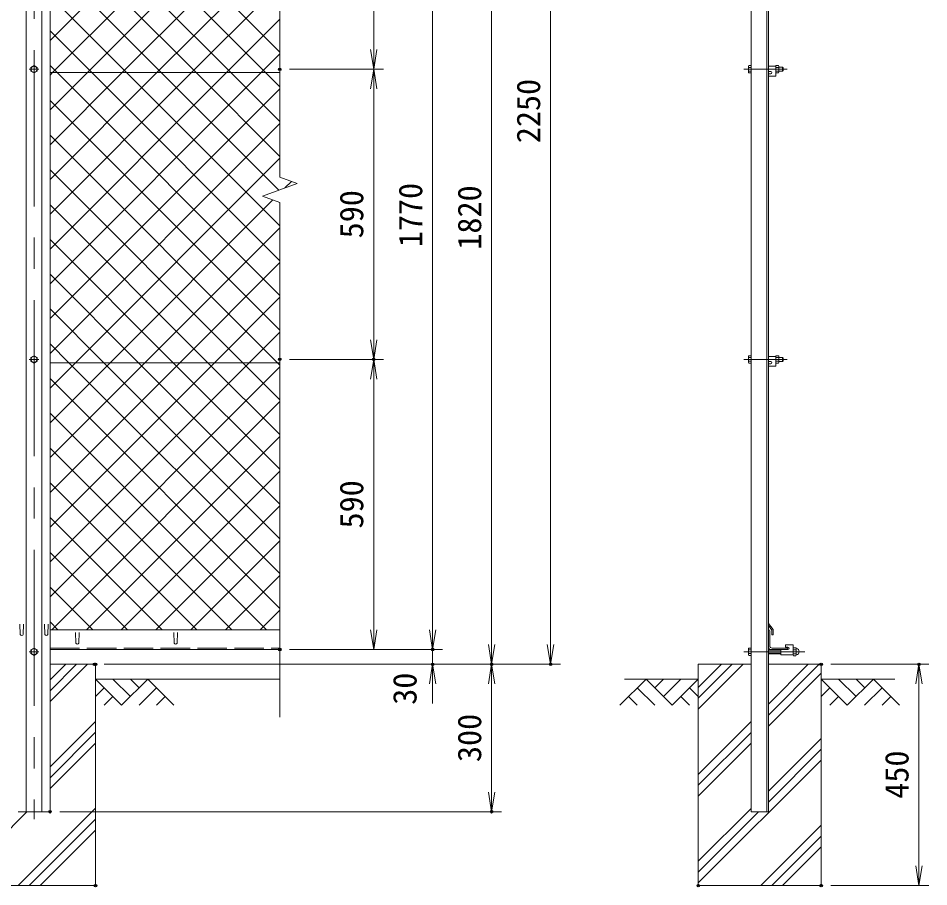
# Model space of a CAD drawing. Units: millimetres at full size. Extents: x -4200 to 4200, y -2970 to 2970.
# Drawn here: x -1552 to 301, y -564 to 1202 of the extents above; entities that cross this region are included whole.
import ezdxf
from ezdxf.enums import TextEntityAlignment as Align

# ---------------------------------------------------------------- set-up
doc = ezdxf.new("R2010")
doc.units = ezdxf.units.MM
doc.header["$LTSCALE"] = 10
doc.header["$PDMODE"] = 32
doc.header["$PDSIZE"] = 5
doc.linetypes.add('DASHED', pattern=[7.5, 6, -1.5])
doc.linetypes.add('USER1', pattern=[50.8, 31.75, -6.35, 6.35, -6.35])
for name, color, linetype, lineweight in [('0-0_D-STR1', 1, 'Continuous', 18), ('0-1_D-BMK', 2, 'USER1', 13), ('0-2_D-STR-DIM', 7, 'Continuous', 13), ('0-3_D-STR3', 3, 'Continuous', 13), ('0-4_D-BGD', 7, 'Continuous', 18), ('0-5_D-STR4', 7, 'Continuous', 18), ('0-6_D-DCR-HCH', 7, 'Continuous', 13), ('0-8_0', 7, 'Continuous', 18), ('0-B_D-STR2', 7, 'Continuous', 13)]:
    doc.layers.add(name, color=color, linetype=linetype, lineweight=lineweight)
doc.layers.add('0-9_Defpoints', color=7, linetype='Continuous')
doc.styles.add('ＭＳ ゴシック', font='')
doc.styles.get('ＭＳ ゴシック').set_extended_font_data('MS Gothic')

# ---------------------------------------------------------------- blocks, each defined once
blk = doc.blocks.new('_Open')
at = {"layer": '0-8_0'}
blk.add_line((-10, 1.667), (0, 0), dxfattribs=at)
blk.add_lwpolyline([(-10, -1.667), (0, 0), (-10, 0)], dxfattribs=at)

msp = doc.modelspace()

# ---------------------------------------------------------------- linework, layer by layer
at = {"layer": '0-0_D-STR1'}
for p, q in [((-1535.9, -411.84), (-1535.9, 2137.87)), ((-1503.9, -411.84), (-1503.9, 2137.87)), ((-1487.4, -411.84), (-1487.4, 2137.87)), ((-28.76, -411.84), (-28.76, 1747.36)), ((-25.76, -411.84), (-25.76, 1748.16)), ((-60.76, -411.84), (-60.76, 1738.78)), ((-1547.9, -51.5), (-1548.65, -30)), ((-1541.9, -51.5), (-1541.15, -30)), ((-1497.9, -51.5), (-1498.65, -30)), ((-1491.9, -51.5), (-1491.15, -30)), ((-15.76, -41.11), (-25.76, -28.61)), ((-25.76, -33.18), (-25.76, -28.61)), ((-18.76, -42.23), (-25.76, -33.18)), ((-1019.9, -41.84), (-1487.4, -41.84)), ((-1434.9, -68.71), (-1435.65, -47.21)), ((-1428.9, -68.71), (-1428.15, -47.21)), ((-1234.9, -68.71), (-1235.65, -47.21)), ((-1228.9, -68.71), (-1228.15, -47.21)), ((-24.76, -41.84), (-25.76, -41.84)), ((-25.76, -76.84), (-25.76, -41.84)), ((-22.76, -74.34), (-22.76, -43.84)), ((-18.76, -52.11), (-18.76, -42.23)), ((-18.76, -52.11), (-15.76, -52.11)), ((-15.76, -52.11), (-15.76, -41.11)), ((-1487.4, -81.84), (-1019.9, -81.84)), ((14.24, -81.84), (-20.76, -81.84)), ((12.24, -78.84), (-18.26, -78.84)), ((14.24, -80.84), (14.24, -81.84)), ((-1552.4, -411.84), (-1487.4, -411.84)), ((-25.76, -411.84), (-60.76, -411.84))]:
    msp.add_line(p, q, dxfattribs=at)
at = {"layer": '0-0_D-STR1', "linetype": 'DASHED'}
msp.add_line((-1487.4, -78.84), (-1019.9, -78.84), dxfattribs=at)
at = {"layer": '0-0_D-STR1'}
for centre, radius, start, end in [((-1544.9, -50.25), 3.25, 202.61986, 337.38014), ((-1494.9, -50.25), 3.25, 202.61986, 337.38014), ((-24.76, -43.84), 2, 0, 90), ((-1431.9, -67.46), 3.25, 202.61986, 337.38014), ((-1231.9, -67.46), 3.25, 202.61986, 337.38014), ((-20.76, -76.84), 5, 180, 270), ((-18.26, -74.34), 4.5, 180, 270), ((12.24, -80.84), 2, 0, 90)]:
    msp.add_arc(centre, radius, start, end, dxfattribs=at)
at = {"layer": '0-1_D-BMK'}
for p, q in [((-1519.9, 2152.87), (-1519.9, -426.84)), ((-1509.9, 1098.16), (-1529.9, 1098.16)), ((12.24, 1098.16), (-75.76, 1098.16)), ((-1509.9, 508.16), (-1529.9, 508.16)), ((12.24, 508.16), (-75.76, 508.16)), ((-1509.9, -86.34), (-1529.9, -86.34)), ((48.47, -86.34), (-75.76, -86.34))]:
    msp.add_line(p, q, dxfattribs=at)
at = {"layer": '0-2_D-STR-DIM'}
for p, q in [((-1019.9, 2152.61), (-1019.9, 878.81)), ((-468.85, 2137.87), (-468.85, -111.84)), ((-588.85, 1708.16), (-588.85, -111.84)), ((-828.85, 1098.16), (-828.85, 1688.16)), ((-708.85, 1688.16), (-708.85, -81.84)), ((-999.9, 1098.16), (-808.85, 1098.16)), ((-999.9, 1098.16), (-808.85, 1098.16)), ((-828.85, 1098.16), (-828.85, 508.16)), ((-984.66, 865.99), (-1019.9, 878.81)), ((-1055.14, 840.34), (-984.66, 865.99)), ((-1019.9, 827.51), (-1055.14, 840.34)), ((-1019.9, 827.51), (-1019.9, -219.14)), ((-999.9, 508.16), (-808.85, 508.16)), ((-999.9, 508.16), (-808.85, 508.16)), ((-828.85, -81.84), (-828.85, 508.16)), ((-708.85, -41.84), (-708.85, -1.84)), ((-999.9, -81.84), (-808.85, -81.84)), ((-999.9, -81.84), (-688.85, -81.84)), ((-999.9, -81.84), (-688.85, -81.84)), ((-708.85, -81.84), (-708.85, -111.84)), ((-1377.13, -111.84), (-568.85, -111.84)), ((-1374.9, -111.84), (-688.85, -111.84)), ((-1374.9, -111.84), (-568.85, -111.84)), ((-1374.9, -111.84), (-448.85, -111.84)), ((-588.85, -111.84), (-588.85, -411.84)), ((101.74, -111.84), (300.75, -111.84)), ((280.75, -561.84), (280.75, -111.84)), ((-708.85, -151.84), (-708.85, -191.84)), ((-1467.4, -411.84), (-568.85, -411.84)), ((101.74, -561.84), (300.75, -561.84))]:
    msp.add_line(p, q, dxfattribs=at)
at = {"layer": '0-3_D-STR3'}
for p, q in [((-1519.9, 1105.67), (-1526.4, 1101.91)), ((-1526.4, 1101.91), (-1526.4, 1094.41)), ((-1526.4, 1094.41), (-1519.9, 1090.66)), ((-1513.4, 1101.91), (-1519.9, 1105.67)), ((-1519.9, 1090.66), (-1513.4, 1094.41)), ((-1513.4, 1094.41), (-1513.4, 1101.91)), ((-66.06, 1104.46), (-65.36, 1105.67)), ((-66.06, 1104.46), (-66.06, 1091.86)), ((-60.76, 1105.67), (-65.36, 1105.67)), ((-60.76, 1101.91), (-65.36, 1101.91)), ((-60.76, 1094.41), (-65.36, 1094.41)), ((-60.76, 1105.67), (-60.76, 1090.66)), ((-10.76, 1104.16), (-25.76, 1104.16)), ((-21.01, 1093.66), (-25.76, 1093.66)), ((-10.76, 1105.67), (-4.98, 1105.67)), ((-10.76, 1090.66), (-10.76, 1105.67)), ((-10.76, 1104.16), (-10.76, 1084.16)), ((-10.76, 1101.91), (-4.98, 1101.91)), ((-10.76, 1094.41), (-4.98, 1094.41)), ((-4.98, 1105.67), (-4.26, 1104.41)), ((-4.26, 1091.91), (-4.26, 1104.41)), ((-4.26, 1102.16), (3.04, 1102.16)), ((-4.26, 1094.16), (3.04, 1094.16)), ((3.04, 1102.16), (4.24, 1100.96)), ((3.04, 1102.16), (3.04, 1094.16)), ((3.04, 1094.16), (4.24, 1095.36)), ((4.24, 1100.96), (4.24, 1095.36)), ((-1019.9, 1091.41), (-1487.4, 1091.41)), ((-66.06, 1091.86), (-65.36, 1090.66)), ((-60.76, 1090.66), (-65.36, 1090.66)), ((-25.76, 1089.16), (-25.76, 1084.16)), ((-21.01, 1089.16), (-25.76, 1089.16)), ((-10.76, 1084.16), (-25.76, 1084.16)), ((-10.76, 1090.66), (-4.98, 1090.66)), ((-4.98, 1090.66), (-4.26, 1091.91)), ((-1019.9, 501.41), (-1487.4, 501.41)), ((-66.06, 514.46), (-65.36, 515.67)), ((-66.06, 514.46), (-66.06, 501.86)), ((-66.06, 501.86), (-65.36, 500.66)), ((-60.76, 515.67), (-65.36, 515.67)), ((-60.76, 511.91), (-65.36, 511.91)), ((-60.76, 504.41), (-65.36, 504.41)), ((-60.76, 500.66), (-65.36, 500.66)), ((-60.76, 515.67), (-60.76, 500.66)), ((-10.76, 514.16), (-25.76, 514.16)), ((-21.01, 503.66), (-25.76, 503.66)), ((-10.76, 500.66), (-10.76, 515.67)), ((-10.76, 514.16), (-10.76, 494.16)), ((-10.76, 511.91), (-4.98, 511.91)), ((-10.76, 504.41), (-4.98, 504.41)), ((-4.26, 501.91), (-4.26, 514.41)), ((-4.26, 512.16), (3.04, 512.16)), ((-4.26, 504.16), (3.04, 504.16)), ((3.04, 512.16), (4.24, 510.96)), ((4.24, 510.96), (4.24, 505.36)), ((-21.01, 499.16), (-25.76, 499.16)), ((-25.76, 499.16), (-25.76, 494.16)), ((-10.76, 494.16), (-25.76, 494.16)), ((24.49, -72.34), (9.49, -72.34)), ((9.49, -77.34), (9.49, -72.34)), ((24.49, -92.34), (24.49, -72.34)), ((-66.06, -80.04), (-65.36, -78.83)), ((-66.06, -92.64), (-66.06, -80.04)), ((-66.06, -92.64), (-65.36, -93.84)), ((-60.76, -78.83), (-65.36, -78.83)), ((-60.76, -82.59), (-65.36, -82.59)), ((-60.76, -90.09), (-65.36, -90.09)), ((-60.76, -93.84), (-60.76, -78.83)), ((-25.76, -82.34), (-0.51, -82.34)), ((-25.76, -83.09), (-0.51, -83.09)), ((-25.76, -89.59), (-0.51, -89.59)), ((-25.76, -90.34), (-0.51, -90.34)), ((14.24, -81.84), (-0.51, -81.84)), ((-0.51, -92.34), (-0.51, -81.84)), ((24.49, -92.34), (-0.51, -92.34)), ((14.24, -77.34), (9.49, -77.34)), ((24.49, -92.57), (24.49, -80.23)), ((24.49, -92.57), (24.49, -80.23)), ((25.49, -78.24), (29.99, -78.24)), ((29.99, -82.29), (25.49, -82.29)), ((29.99, -90.39), (25.49, -90.39)), ((30.99, -92.57), (30.99, -80.23)), ((30.99, -92.57), (30.99, -80.23)), ((-60.76, -93.84), (-65.36, -93.84)), ((25.49, -94.44), (29.99, -94.44))]:
    msp.add_line(p, q, dxfattribs=at)
for points in [[(-1513.4, 511.91), (-1519.9, 515.67), (-1526.4, 511.91), (-1526.4, 504.41), (-1519.9, 500.66), (-1513.4, 504.41)], [(-1513.4, -90.09), (-1519.9, -93.84), (-1526.4, -90.09), (-1526.4, -82.59), (-1519.9, -78.83), (-1513.4, -82.59)]]:
    msp.add_lwpolyline(points, close=True, dxfattribs=at)
for points in [[(-10.76, 515.67), (-4.98, 515.67), (-4.26, 514.41)], [(-10.76, 500.66), (-4.98, 500.66), (-4.26, 501.91)], [(3.04, 512.16), (3.04, 504.16), (4.24, 505.36)]]:
    msp.add_lwpolyline(points, dxfattribs=at)
for centre in [(-1519.9, 1098.16), (-1519.9, 508.16), (-1519.9, -86.34)]:
    msp.add_circle(centre, 6.25, dxfattribs=at)
for centre, radius, start, end in [((-53.53, 1098.16), 12.42, 162.4121, 197.5879), ((-62.62, 1103.79), 3.32, 145.61585, 214.38415), ((-62.62, 1092.53), 3.32, 145.61585, 214.38415), ((-21.01, 1091.41), 2.25, 270, 90), ((-7.73, 1103.79), 3.32, 325.61586, 34.38414), ((-7.73, 1092.53), 3.32, 325.61585, 34.38416), ((-16.82, 1098.16), 12.42, 342.4121, 17.5879), ((-53.53, 508.16), 12.42, 162.4121, 197.5879), ((-62.62, 513.79), 3.32, 145.61585, 214.38415), ((-62.62, 502.53), 3.32, 145.61585, 214.38415), ((-21.01, 501.41), 2.25, 270, 90), ((-7.73, 513.79), 3.32, 325.61586, 34.38414), ((-7.73, 502.53), 3.32, 325.61585, 34.38416), ((-16.82, 508.16), 12.42, 342.4121, 17.5879), ((-53.53, -86.34), 12.42, 162.4121, 197.5879), ((-62.62, -80.71), 3.32, 145.61585, 214.38415), ((-62.62, -91.97), 3.32, 145.61585, 214.38415), ((14.24, -79.59), 2.25, 270, 90), ((27.04, -80.26), 2.55, 127.42505, 232.57495), ((33.19, -86.34), 8.7, 152.26063, 207.73937), ((27.03, -92.41), 2.54, 127.21089, 232.78911), ((28.44, -80.26), 2.55, 307.42505, 52.57495), ((22.29, -86.34), 8.7, 332.26063, 27.73937), ((28.45, -92.41), 2.54, 307.21089, 52.78911), ((31.36, -79.39), 0.5, 196.57981, 262.83194), ((30.49, -86.34), 6.5, 277.16806, 82.83194), ((31.36, -93.28), 0.5, 97.16806, 170.16084)]:
    msp.add_arc(centre, radius, start, end, dxfattribs=at)
at = {"layer": '0-4_D-BGD'}
for p, q in [((-1394.9, -141.84), (-1019.9, -141.84)), ((-318.26, -141.84), (-168.26, -141.84)), ((231.74, -141.84), (81.74, -141.84))]:
    msp.add_line(p, q, dxfattribs=at)
at = {"layer": '0-5_D-STR4'}
for p, q in [((-1394.9, -111.84), (-1487.4, -111.84)), ((-1394.9, -111.84), (-1394.9, -561.84)), ((-168.26, -111.84), (-168.26, -561.84)), ((-60.76, -111.84), (-168.26, -111.84)), ((81.74, -111.84), (-25.76, -111.84)), ((81.74, -111.84), (81.74, -561.84)), ((-1394.9, -561.84), (-1644.9, -561.84)), ((81.74, -561.84), (-168.26, -561.84))]:
    msp.add_line(p, q, dxfattribs=at)
at = {"layer": '0-6_D-DCR-HCH'}
for p, q in [((-1487.4, -187.9), (-1411.34, -111.84)), ((-1487.4, -165.8), (-1433.43, -111.84)), ((-1487.4, -143.71), (-1455.53, -111.84)), ((-168.26, -203.11), (-76.99, -111.84)), ((-168.26, -181.01), (-99.08, -111.84)), ((-168.26, -158.92), (-121.18, -111.84)), ((-25.76, -215.29), (77.69, -111.84)), ((-25.76, -193.19), (55.59, -111.84)), ((-1341.69, -195.05), (-1394.9, -141.84)), ((-1323.95, -177.31), (-1359.42, -141.84)), ((-1288.47, -141.84), (-1341.69, -195.05)), ((-1306.12, -159.67), (-1323.95, -141.84)), ((-1288.47, -141.84), (-1235.26, -195.05)), ((-274.68, -141.84), (-327.9, -195.05)), ((-274.68, -141.84), (-221.47, -195.05)), ((-256.95, -159.58), (-239.21, -141.84)), ((-239.21, -177.31), (-203.73, -141.84)), ((-221.47, -195.05), (-168.26, -141.84)), ((-25.76, -237.39), (81.74, -129.89)), ((134.95, -195.05), (81.74, -141.84)), ((152.69, -177.31), (117.21, -141.84)), ((188.16, -141.84), (134.95, -195.05)), ((170.52, -159.67), (152.69, -141.84)), ((188.16, -141.84), (241.38, -195.05)), ((-1377.16, -159.58), (-1394.9, -177.23)), ((-1270.74, -159.58), (-1306.37, -195.05)), ((-292.42, -159.58), (-256.78, -195.05)), ((-186, -159.58), (-168.26, -177.23)), ((99.48, -159.58), (81.74, -177.23)), ((205.9, -159.58), (170.26, -195.05)), ((-1359.42, -177.31), (-1377.24, -195.05)), ((-1253, -177.31), (-1270.82, -195.05)), ((-310.16, -177.31), (-292.34, -195.05)), ((-203.73, -177.31), (-185.92, -195.05)), ((117.21, -177.31), (99.4, -195.05)), ((223.64, -177.31), (205.82, -195.05)), ((-1487.4, -320.48), (-1394.9, -227.98)), ((-168.26, -335.69), (-60.76, -228.19)), ((-1487.4, -342.58), (-1394.9, -250.08)), ((-168.26, -357.79), (-60.76, -250.29)), ((-1487.4, -364.68), (-1394.9, -272.18)), ((-168.26, -379.89), (-60.76, -272.39)), ((-25.76, -369.97), (81.74, -262.47)), ((-25.76, -392.07), (81.74, -284.57)), ((-168.26, -556.66), (81.74, -306.66)), ((-1551.98, -561.84), (-1394.9, -404.76)), ((-168.26, -512.47), (-60.76, -404.97)), ((-1644.9, -522.18), (-1534.56, -411.84)), ((-168.26, -534.57), (-45.53, -411.84)), ((-1529.88, -561.84), (-1394.9, -426.86)), ((-40.85, -561.84), (81.74, -439.25)), ((-1507.78, -561.84), (-1394.9, -448.95)), ((-18.75, -561.84), (81.74, -461.34)), ((3.34, -561.84), (81.74, -483.44))]:
    msp.add_line(p, q, dxfattribs=at)
at = {"layer": '0-9_Defpoints'}
for p in [(-1019.9, 1098.16), (-1019.9, 508.16), (-828.85, 508.16), (-1019.9, -81.84), (-708.85, -81.84), (-1397.13, -111.84), (-1394.9, -111.84), (-708.85, -111.84), (-588.85, -111.84), (-468.85, -111.84), (81.74, -111.84), (280.75, -111.84), (-1487.4, -411.84), (-588.85, -411.84), (-1394.9, -561.84), (-168.26, -561.84), (81.74, -561.84)]:
    msp.add_point(p, dxfattribs=at)
at = {"layer": '0-B_D-STR2'}
for p, q in [((-1487.4, 1156.82), (-1019.9, 1624.32)), ((-1019.9, 1133.1), (-1487.4, 1600.6)), ((-1482.09, 1091.41), (-1019.9, 1553.61)), ((-1048.92, 1091.41), (-1487.4, 1529.89)), ((-1411.38, 1091.41), (-1019.9, 1482.89)), ((-1119.63, 1091.41), (-1487.4, 1459.18)), ((-1340.67, 1091.41), (-1019.9, 1412.18)), ((-1190.34, 1091.41), (-1487.4, 1388.47)), ((-1269.96, 1091.41), (-1019.9, 1341.47)), ((-1199.25, 1091.41), (-1019.9, 1270.76)), ((-1331.76, 1091.41), (-1487.4, 1247.04)), ((-1128.54, 1091.41), (-1019.9, 1200.05)), ((-1402.48, 1091.41), (-1487.4, 1176.33)), ((-1057.83, 1091.41), (-1019.9, 1129.34)), ((-1473.19, 1091.41), (-1487.4, 1105.62)), ((-1487.4, 1086.11), (-1482.09, 1091.41)), ((-1487.4, 1015.39), (-1411.38, 1091.41)), ((-1487.4, 944.68), (-1340.67, 1091.41)), ((-1487.4, 873.97), (-1269.96, 1091.41)), ((-1487.4, 803.26), (-1199.25, 1091.41)), ((-1487.4, 732.55), (-1128.54, 1091.41)), ((-1487.4, 661.84), (-1057.83, 1091.41)), ((-1019.9, 638.12), (-1473.19, 1091.41)), ((-1019.9, 708.83), (-1402.48, 1091.41)), ((-1019.9, 779.54), (-1331.76, 1091.41)), ((-1019.9, 920.97), (-1190.34, 1091.41)), ((-1019.9, 991.68), (-1119.63, 1091.41)), ((-1019.9, 1062.39), (-1048.92, 1091.41)), ((-1487.4, 591.13), (-1019.9, 1058.63)), ((-1019.9, 567.41), (-1487.4, 1034.91)), ((-1487.4, 520.42), (-1019.9, 987.92)), ((-1024.61, 501.41), (-1487.4, 964.2)), ((-1095.32, 501.41), (-1487.4, 893.49)), ((-1009.42, 856.97), (-996.21, 870.19)), ((-1166.03, 501.41), (-1487.4, 822.78)), ((-1294.27, 501.41), (-1019.9, 775.79)), ((-1236.74, 501.41), (-1487.4, 752.07)), ((-1223.56, 501.41), (-1019.9, 705.08)), ((-1307.45, 501.41), (-1487.4, 681.36)), ((-1152.85, 501.41), (-1019.9, 634.37)), ((-1378.16, 501.41), (-1487.4, 610.65)), ((-1082.14, 501.41), (-1019.9, 563.66)), ((-1448.87, 501.41), (-1487.4, 539.94)), ((-1487.4, 308.29), (-1294.27, 501.41)), ((-1487.4, 237.58), (-1223.56, 501.41)), ((-1487.4, 166.87), (-1152.85, 501.41)), ((-1487.4, 96.16), (-1082.14, 501.41)), ((-1019.9, 72.44), (-1448.87, 501.41)), ((-1019.9, 143.15), (-1378.16, 501.41)), ((-1019.9, 213.86), (-1307.45, 501.41)), ((-1019.9, 284.57), (-1236.74, 501.41)), ((-1019.9, 355.28), (-1166.03, 501.41)), ((-1019.9, 425.99), (-1095.32, 501.41)), ((-1019.9, 496.7), (-1024.61, 501.41)), ((-1487.4, 25.45), (-1019.9, 492.95)), ((-1019.9, 1.73), (-1487.4, 469.23)), ((-1483.97, -41.84), (-1019.9, 422.23)), ((-1047.04, -41.84), (-1487.4, 398.52)), ((-1413.26, -41.84), (-1019.9, 351.52)), ((-1117.75, -41.84), (-1487.4, 327.81)), ((-1342.55, -41.84), (-1019.9, 280.81)), ((-1188.46, -41.84), (-1487.4, 257.09)), ((-1271.84, -41.84), (-1019.9, 210.1)), ((-1259.17, -41.84), (-1487.4, 186.38)), ((-1201.13, -41.84), (-1019.9, 139.39)), ((-1329.89, -41.84), (-1487.4, 115.67)), ((-1130.42, -41.84), (-1019.9, 68.68)), ((-1400.6, -41.84), (-1487.4, 44.96)), ((-1059.71, -41.84), (-1019.9, -2.03)), ((-1471.31, -41.84), (-1487.4, -25.75))]:
    msp.add_line(p, q, dxfattribs=at)
for points in [[(-1022.03, 852.39), (-1261.05, 1091.41), (-1487.4, 1317.75)], [(-1487.4, 449.71), (-1435.7, 501.41), (-1019.9, 917.21)], [(-1487.4, 379), (-1364.99, 501.41), (-1033.82, 832.58)]]:
    msp.add_lwpolyline(points, dxfattribs=at)

# ---------------------------------------------------------------- block references
at = {"layer": '0-2_D-STR-DIM', "xscale": 4, "yscale": 4}
for p, rotation in [((-828.85, 1098.16), 270), ((-828.85, 1098.16), 90), ((-828.85, 508.16), 270), ((-828.85, 508.16), 90), ((-828.85, -81.84), 270), ((-708.85, -81.84), 270), ((-708.85, -81.84), 270), ((-588.85, -111.84), 270), ((-468.85, -111.84), 270), ((-708.85, -111.84), 90), ((-588.85, -111.84), 90), ((280.75, -111.84), 90), ((-588.85, -411.84), 270), ((280.75, -561.84), 270)]:
    msp.add_blockref('_Open', p, dxfattribs=dict(at, rotation=rotation))

# ---------------------------------------------------------------- texts
at = {"layer": '0-2_D-STR-DIM', "style": 'ＭＳ ゴシック'}
for s, p in [('2250', (-475.6, 947.75)), ('1770', (-715.6, 736.24)), ('1820', (-595.6, 731.24)), ('590', (-835.6, 754.27)), ('590', (-835.6, 164.27)), ('30', (-727.12, -194.27)), ('300', (-595.6, -310.73)), ('450', (274, -385.34))]:
    msp.add_text(s, height=48.09, rotation=90, dxfattribs=at).set_placement(p, align=Align.BOTTOM_LEFT)

doc.saveas('drawing.dxf')
